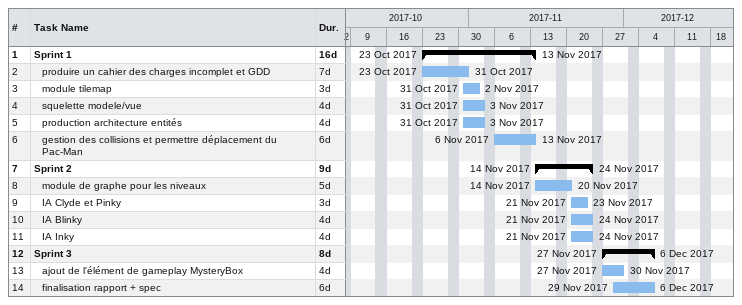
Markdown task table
| ID | Level | Task | Duration | Start | Finish |
|---|---|---|---|---|---|
| 1 | 1 | **Sprint 1** | 16d | 2017-10-23 | 2017-11-13 |
| 2 | 2 | produire un cahier des charges incomplet et GDD | 7d | 2017-10-23 | 2017-10-31 |
| 3 | 2 | module tilemap | 3d | 2017-10-31 | 2017-11-02 |
| 4 | 2 | squelette modele/vue | 4d | 2017-10-31 | 2017-11-03 |
| 5 | 2 | production architecture entités | 4d | 2017-10-31 | 2017-11-03 |
| 6 | 2 | gestion des collisions et permettre déplacement du Pac-Man | 6d | 2017-11-06 | 2017-11-13 |
| 7 | 1 | **Sprint 2** | 9d | 2017-11-14 | 2017-11-24 |
| 8 | 2 | module de graphe pour les niveaux | 5d | 2017-11-14 | 2017-11-20 |
| 9 | 2 | IA Clyde et Pinky | 3d | 2017-11-21 | 2017-11-23 |
| 10 | 2 | IA Blinky | 4d | 2017-11-21 | 2017-11-24 |
| 11 | 2 | IA Inky | 4d | 2017-11-21 | 2017-11-24 |
| 12 | 1 | **Sprint 3** | 8d | 2017-11-27 | 2017-12-06 |
| 13 | 2 | ajout de l'élément de gameplay MysteryBox | 4d | 2017-11-27 | 2017-11-30 |
| 14 | 2 | finalisation rapport + spec | 6d | 2017-11-29 | 2017-12-06 |
